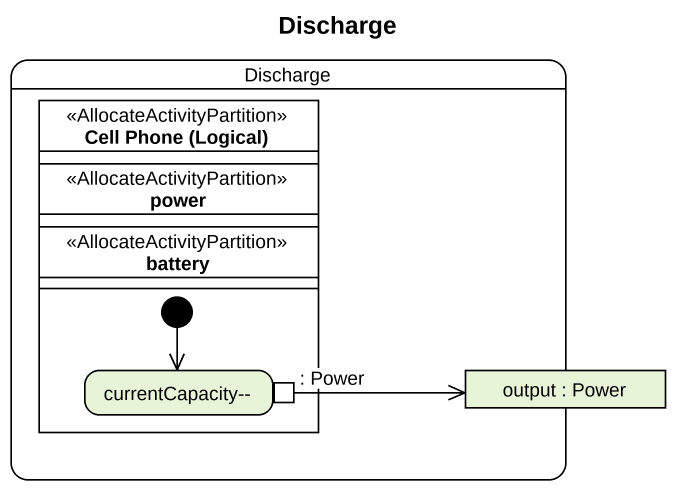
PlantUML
@startuml
title Discharge
hide empty description
state Discharge {
  state "Cell Phone (Logical)" as Cell_Phone_Logical <<AllocateActivityPartition>> {
    state power <<AllocateActivityPartition>> {
      state battery <<AllocateActivityPartition>>
    }
    state "currentCapacity--" as currentCapacity {
      state ": Power" as Power <<outputPin>>
    }
    [*] --> currentCapacity
  }
  state "output : Power" as output <<object>>
}
Power -right-> output
@enduml
